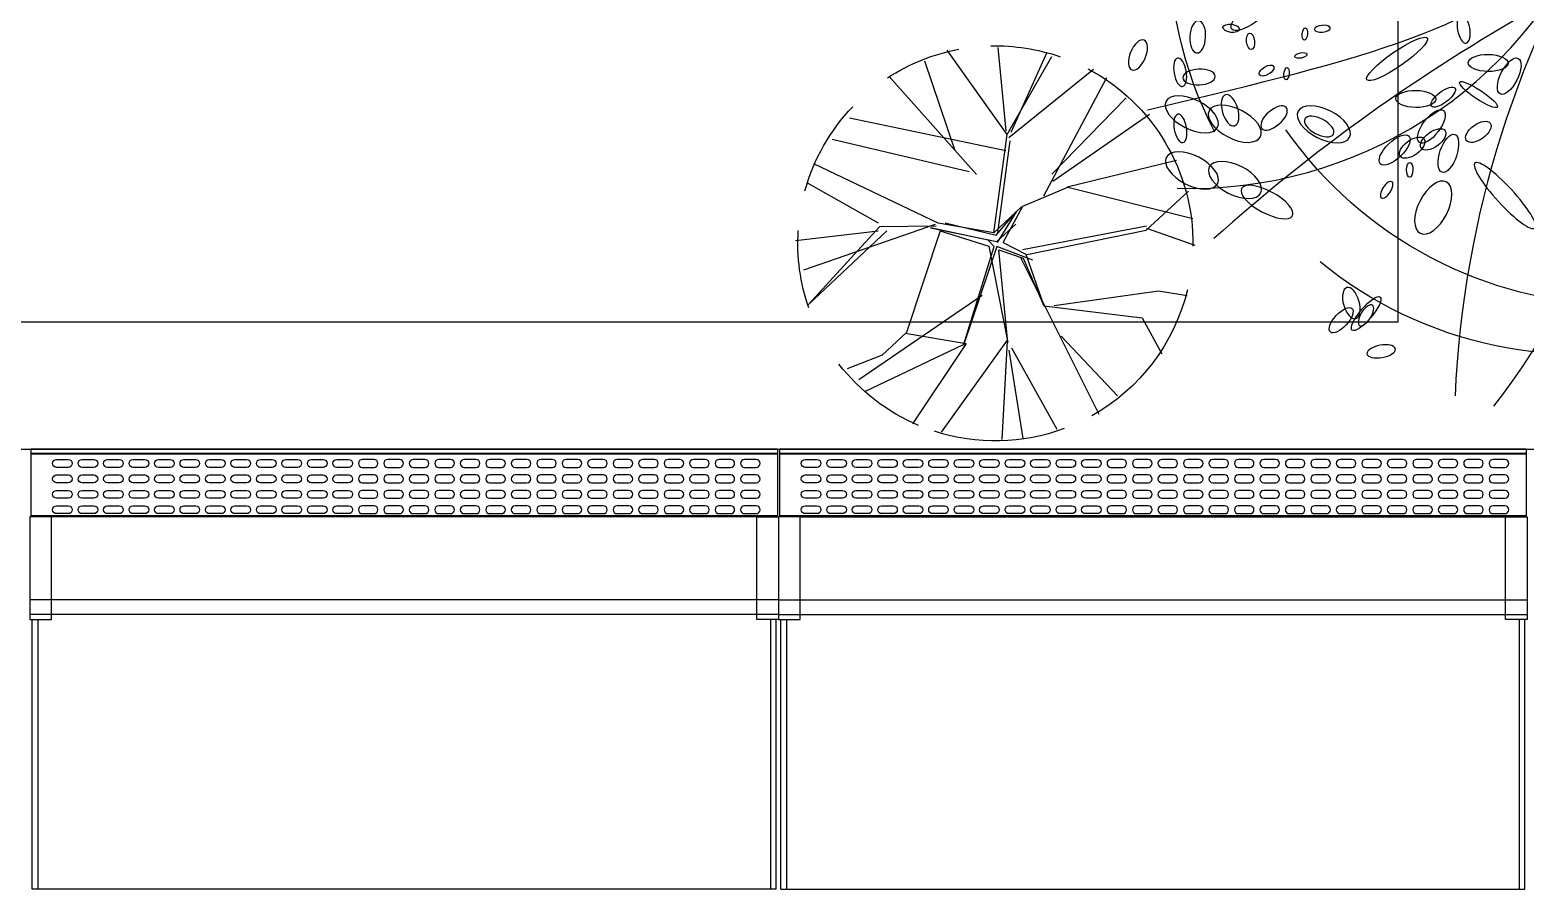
# Model space of a CAD drawing. Extents: x -284868 to 304789, y -137694 to 137894.
# Drawn here: x 89650 to 93465, y -35443 to -33251 of the extents above; entities that cross this region are included whole.
import ezdxf

# ---------------------------------------------------------------- set-up
doc = ezdxf.new("R2010")
doc.units = 0
doc.layers.get('0').update_dxf_attribs({"linetype": 'CONTINUOUS'})
for name, color, linetype in [('0-窗', 11, 'CONTINUOUS'), ('F-地漏', 8, 'CONTINUOUS'), ('P-平面植物', 251, 'CONTINUOUS'), ('WIRE-照明', 130, 'CONTINUOUS')]:
    doc.layers.add(name, color=color, linetype=linetype)

# ---------------------------------------------------------------- blocks, each defined once
blk = doc.blocks.new('A$C3B8026B3')
for p, q in [((35034.99392336607, 949.5164365172385), (33234.99661999941, 949.5164365172385)), ((35144.9939211607, 949.5164365172385), (36944.99122452736, 949.5164365172385))]:
    blk.add_line(p, q)
for points in [[(33179.9966211319, 687.9934305399656), (33234.99661999941, 687.9934305399656), (33234.99661999941, 949.5164365172385), (33179.9966211319, 949.5164365172385)], [(35089.99392229319, 687.9934305399656), (35034.99392336607, 687.9934305399656), (35034.99392336607, 949.5164365172385), (35089.99392229319, 949.5164365172385)], [(35089.99392229319, 687.9934305399656), (35144.9939211607, 687.9934305399656), (35144.9939211607, 949.5164365172385), (35089.99392229319, 949.5164365172385)], [(36999.99122339487, 687.9934305399656), (36944.99122452736, 687.9934305399656), (36944.99122452736, 949.5164365172385), (36999.99122339487, 949.5164365172385)]]:
    blk.add_lwpolyline(points, close=True)
for points in [[(35089.99392229319, 737.5164365172386), (33179.9966211319, 737.5164365172386)], [(35089.99392229319, 737.5164365172386), (36999.99122339487, 737.5164365172386)], [(35089.99392229319, 699.9964365214109), (33179.9966211319, 699.9964365214109)], [(35089.99392229319, 699.9964365214109), (36999.99122339487, 699.9964365214109)], [(35083.98419684172, -0.0037346482276917), (33185.98668259382, -0.0037346482276917)], [(35095.99634099007, -0.003573939204216), (36993.99385529757, -0.003573939204216)]]:
    blk.add_lwpolyline(points)
at = {"elevation": 2.4148758e-09}
for points in [[(33185.9863294363, -0.0037346482276917), (33185.98405069113, 687.9933465719223), (33200.48287475109, 687.9933433830737), (33200.48515349627, -0.0037346482276917)], [(35083.98476314545, -0.0037346482276917), (35083.98704189062, 687.9933465719223), (35069.48821783066, 687.9933433830737), (35069.48593908548, -0.0037346482276917)], [(35095.99577468634, -0.003573939204216), (35095.99349594116, 687.9935072809457), (35110.49232006073, 687.9935041069984), (35110.4945987463, -0.003573939204216)], [(36993.99420845509, -0.003573939204216), (36993.99648720026, 687.9935072809457), (36979.49766308069, 687.9935041069984), (36979.49538439512, -0.003573939204216)]]:
    blk.add_lwpolyline(points, dxfattribs=at)
blk = doc.blocks.new('A$C06C71976')
for p, q in [((-1904, 160.0959578445181, -2.4895721e-09), (0, 160.0959578441579)), ((-1904, 157.9627985393745, -2.4895721e-09), (0, 157.9627985390143))]:
    blk.add_line(p, q)
blk.add_lwpolyline([(-1904, 170.5020655137486), (0, 170.5020655133885), (0, -1.09139e-11), (-1904, 3.49246e-10)], close=True)
for points in [[(-1838.999994971382, 143.5970989039524), (-1808.999994971382, 143.5970989039524, -0.9999999999999998), (-1808.999994971382, 123.5970989039524), (-1839.0000049714, 123.5970989039524, -0.9999994999999556)], [(-1773.999994971382, 143.5970989039524), (-1743.999994971382, 143.5970989039524, -0.9999999999999998), (-1743.999994971382, 123.5970989039524), (-1774.0000049714, 123.5970989039524, -0.9999994999999556)], [(-1708.999994971382, 143.5970989039524), (-1678.999994971382, 143.5970989039524, -0.9999999999999998), (-1678.999994971382, 123.5970989039524), (-1709.0000049714, 123.5970989039524, -0.9999994999999556)], [(-1643.999994971382, 143.5970989039524), (-1613.999994971382, 143.5970989039524, -0.9999999999999998), (-1613.999994971382, 123.5970989039524), (-1644.0000049714, 123.5970989039524, -0.9999994999999556)], [(-1578.999994971382, 143.5970989039524), (-1548.999994971382, 143.5970989039524, -0.9999999999999998), (-1548.999994971382, 123.5970989039524), (-1579.0000049714, 123.5970989039524, -0.9999994999999556)], [(-1513.999994971382, 143.5970989039524), (-1483.999994971382, 143.5970989039524, -0.9999999999999998), (-1483.999994971382, 123.5970989039524), (-1514.0000049714, 123.5970989039524, -0.9999994999999556)], [(-1448.999994971382, 143.5970989039524), (-1418.999994971382, 143.5970989039524, -0.9999999999999998), (-1418.999994971382, 123.5970989039524), (-1449.0000049714, 123.5970989039524, -0.9999994999999556)], [(-1383.999994971382, 143.5970989039524), (-1353.999994971382, 143.5970989039524, -0.9999999999999998), (-1353.999994971382, 123.5970989039524), (-1384.0000049714, 123.5970989039524, -0.9999994999999556)], [(-1318.999994971382, 143.5970989039524), (-1288.999994971382, 143.5970989039524, -0.9999999999999998), (-1288.999994971382, 123.5970989039524), (-1319.0000049714, 123.5970989039524, -0.9999994999999556)], [(-1253.999994971382, 143.5970989039524), (-1223.999994971382, 143.5970989039524, -0.9999999999999998), (-1223.999994971382, 123.5970989039524), (-1254.0000049714, 123.5970989039524, -0.9999994999999556)], [(-1188.999994971382, 143.5970989039524), (-1158.999994971382, 143.5970989039524, -0.9999999999999998), (-1158.999994971382, 123.5970989039524), (-1189.0000049714, 123.5970989039524, -0.9999994999999556)], [(-1123.999994971382, 143.5970989039524), (-1093.999994971382, 143.5970989039524, -0.9999999999999998), (-1093.999994971382, 123.5970989039524), (-1124.0000049714, 123.5970989039524, -0.9999994999999556)], [(-1029.0000049714, 143.5970989039524), (-1059.0000049714, 143.5970989039524, 0.9999999999999998), (-1059.0000049714, 123.5970989039524), (-1028.999994971382, 123.5970989039524, 0.9999994999999556)], [(-964.0000049713998, 143.5970989039524), (-994.0000049713999, 143.5970989039524, 0.9999999999999998), (-994.0000049713999, 123.5970989039524), (-963.999994971382, 123.5970989039524, 0.9999994999999556)], [(-899.0000049713998, 143.5970989039524), (-929.0000049713999, 143.5970989039524, 0.9999999999999998), (-929.0000049713999, 123.5970989039524), (-898.9999949713819, 123.5970989039524, 0.9999994999999556)], [(-834.0000049713999, 143.5970989039524), (-864.0000049713998, 143.5970989039524, 0.9999999999999998), (-864.0000049713998, 123.5970989039524), (-833.9999949713819, 123.5970989039524, 0.9999994999999556)], [(-769.0000049713999, 143.5970989039524), (-799.0000049713999, 143.5970989039524, 0.9999999999999998), (-799.0000049713999, 123.5970989039524), (-768.9999949713819, 123.5970989039524, 0.9999994999999556)], [(-704.0000049713999, 143.5970989039524), (-734.0000049713998, 143.5970989039524, 0.9999999999999998), (-734.0000049713998, 123.5970989039524), (-703.9999949713819, 123.5970989039524, 0.9999994999999556)], [(-639.0000049713998, 143.5970989039524), (-669.0000049713999, 143.5970989039524, 0.9999999999999998), (-669.0000049713999, 123.5970989039524), (-638.999994971382, 123.5970989039524, 0.9999994999999556)], [(-574.0000049713999, 143.5970989039524), (-604.0000049713999, 143.5970989039524, 0.9999999999999998), (-604.0000049713999, 123.5970989039524), (-573.9999949713819, 123.5970989039524, 0.9999994999999556)], [(-509.0000049713998, 143.5970989039524), (-539.0000049713998, 143.5970989039524, 0.9999999999999998), (-539.0000049713998, 123.5970989039524), (-508.999994971382, 123.5970989039524, 0.9999994999999556)], [(-444.0000049713999, 143.5970989039524), (-474.0000049713999, 143.5970989039524, 0.9999999999999998), (-474.0000049713999, 123.5970989039524), (-443.9999949713819, 123.5970989039524, 0.9999994999999556)], [(-379.0000049713999, 143.5970989039524), (-409.0000049713998, 143.5970989039524, 0.9999999999999998), (-409.0000049713998, 123.5970989039524), (-378.999994971382, 123.5970989039524, 0.9999994999999556)], [(-314.0000049713999, 143.5970989039524), (-344.0000049713999, 143.5970989039524, 0.9999999999999998), (-344.0000049713999, 123.5970989039524), (-313.999994971382, 123.5970989039524, 0.9999994999999556)], [(-249.0000049713999, 143.5970989039524), (-279.0000049713999, 143.5970989039524, 0.9999999999999998), (-279.0000049713999, 123.5970989039524), (-248.999994971382, 123.5970989039524, 0.9999994999999556)], [(-184.0000049713999, 143.5970989039524), (-214.0000049713999, 143.5970989039524, 0.9999999999999998), (-214.0000049713999, 123.5970989039524), (-183.999994971382, 123.5970989039524, 0.9999994999999556)], [(-119.0000049713999, 143.5970989039524), (-149.0000049713999, 143.5970989039524, 0.9999999999999998), (-149.0000049713999, 123.5970989039524), (-118.9999949713819, 123.5970989039524, 0.9999994999999556)], [(-54.0000049713999, 143.5970989039524), (-84.00000497139989, 143.5970989039524, 0.9999999999999998), (-84.00000497139989, 123.5970989039524), (-53.99999497138196, 123.5970989039524, 0.9999994999999556)], [(-1838.999994971382, 104.2313992688905), (-1808.999994971382, 104.2313992688905, -0.9999999999999998), (-1808.999994971382, 84.23139926889053), (-1839.0000049714, 84.23139926889053, -0.9999994999999556)], [(-1773.999994971382, 104.2313992688905), (-1743.999994971382, 104.2313992688905, -0.9999999999999998), (-1743.999994971382, 84.23139926889053), (-1774.0000049714, 84.23139926889053, -0.9999994999999556)], [(-1708.999994971382, 104.2313992688905), (-1678.999994971382, 104.2313992688905, -0.9999999999999998), (-1678.999994971382, 84.23139926889053), (-1709.0000049714, 84.23139926889053, -0.9999994999999556)], [(-1643.999994971382, 104.2313992688905), (-1613.999994971382, 104.2313992688905, -0.9999999999999998), (-1613.999994971382, 84.23139926889053), (-1644.0000049714, 84.23139926889053, -0.9999994999999556)], [(-1578.999994971382, 104.2313992688905), (-1548.999994971382, 104.2313992688905, -0.9999999999999998), (-1548.999994971382, 84.23139926889053), (-1579.0000049714, 84.23139926889053, -0.9999994999999556)], [(-1513.999994971382, 104.2313992688905), (-1483.999994971382, 104.2313992688905, -0.9999999999999998), (-1483.999994971382, 84.23139926889053), (-1514.0000049714, 84.23139926889053, -0.9999994999999556)], [(-1448.999994971382, 104.2313992688905), (-1418.999994971382, 104.2313992688905, -0.9999999999999998), (-1418.999994971382, 84.23139926889053), (-1449.0000049714, 84.23139926889053, -0.9999994999999556)], [(-1383.999994971382, 104.2313992688905), (-1353.999994971382, 104.2313992688905, -0.9999999999999998), (-1353.999994971382, 84.23139926889053), (-1384.0000049714, 84.23139926889053, -0.9999994999999556)], [(-1318.999994971382, 104.2313992688905), (-1288.999994971382, 104.2313992688905, -0.9999999999999998), (-1288.999994971382, 84.23139926889053), (-1319.0000049714, 84.23139926889053, -0.9999994999999556)], [(-1253.999994971382, 104.2313992688905), (-1223.999994971382, 104.2313992688905, -0.9999999999999998), (-1223.999994971382, 84.23139926889053), (-1254.0000049714, 84.23139926889053, -0.9999994999999556)], [(-1188.999994971382, 104.2313992688905), (-1158.999994971382, 104.2313992688905, -0.9999999999999998), (-1158.999994971382, 84.23139926889053), (-1189.0000049714, 84.23139926889053, -0.9999994999999556)], [(-1123.999994971382, 104.2313992688905), (-1093.999994971382, 104.2313992688905, -0.9999999999999998), (-1093.999994971382, 84.23139926889053), (-1124.0000049714, 84.23139926889053, -0.9999994999999556)], [(-1029.0000049714, 104.2313992688905), (-1059.0000049714, 104.2313992688905, 0.9999999999999998), (-1059.0000049714, 84.23139926889053), (-1028.999994971382, 84.23139926889053, 0.9999994999999556)], [(-964.0000049713998, 104.2313992688905), (-994.0000049713999, 104.2313992688905, 0.9999999999999998), (-994.0000049713999, 84.23139926889053), (-963.999994971382, 84.23139926889053, 0.9999994999999556)], [(-899.0000049713998, 104.2313992688905), (-929.0000049713999, 104.2313992688905, 0.9999999999999998), (-929.0000049713999, 84.23139926889053), (-898.9999949713819, 84.23139926889053, 0.9999994999999556)], [(-834.0000049713999, 104.2313992688905), (-864.0000049713998, 104.2313992688905, 0.9999999999999998), (-864.0000049713998, 84.23139926889053), (-833.9999949713819, 84.23139926889053, 0.9999994999999556)], [(-769.0000049713999, 104.2313992688905), (-799.0000049713999, 104.2313992688905, 0.9999999999999998), (-799.0000049713999, 84.23139926889053), (-768.9999949713819, 84.23139926889053, 0.9999994999999556)], [(-704.0000049713999, 104.2313992688905), (-734.0000049713998, 104.2313992688905, 0.9999999999999998), (-734.0000049713998, 84.23139926889053), (-703.9999949713819, 84.23139926889053, 0.9999994999999556)], [(-639.0000049713998, 104.2313992688905), (-669.0000049713999, 104.2313992688905, 0.9999999999999998), (-669.0000049713999, 84.23139926889053), (-638.999994971382, 84.23139926889053, 0.9999994999999556)], [(-574.0000049713999, 104.2313992688905), (-604.0000049713999, 104.2313992688905, 0.9999999999999998), (-604.0000049713999, 84.23139926889053), (-573.9999949713819, 84.23139926889053, 0.9999994999999556)], [(-509.0000049713998, 104.2313992688905), (-539.0000049713998, 104.2313992688905, 0.9999999999999998), (-539.0000049713998, 84.23139926889053), (-508.999994971382, 84.23139926889053, 0.9999994999999556)], [(-444.0000049713999, 104.2313992688905), (-474.0000049713999, 104.2313992688905, 0.9999999999999998), (-474.0000049713999, 84.23139926889053), (-443.9999949713819, 84.23139926889053, 0.9999994999999556)], [(-379.0000049713999, 104.2313992688905), (-409.0000049713998, 104.2313992688905, 0.9999999999999998), (-409.0000049713998, 84.23139926889053), (-378.999994971382, 84.23139926889053, 0.9999994999999556)], [(-314.0000049713999, 104.2313992688905), (-344.0000049713999, 104.2313992688905, 0.9999999999999998), (-344.0000049713999, 84.23139926889053), (-313.999994971382, 84.23139926889053, 0.9999994999999556)], [(-249.0000049713999, 104.2313992688905), (-279.0000049713999, 104.2313992688905, 0.9999999999999998), (-279.0000049713999, 84.23139926889053), (-248.999994971382, 84.23139926889053, 0.9999994999999556)], [(-184.0000049713999, 104.2313992688905), (-214.0000049713999, 104.2313992688905, 0.9999999999999998), (-214.0000049713999, 84.23139926889053), (-183.999994971382, 84.23139926889053, 0.9999994999999556)], [(-119.0000049713999, 104.2313992688905), (-149.0000049713999, 104.2313992688905, 0.9999999999999998), (-149.0000049713999, 84.23139926889053), (-118.9999949713819, 84.23139926889053, 0.9999994999999556)], [(-54.0000049713999, 104.2313992688905), (-84.00000497139989, 104.2313992688905, 0.9999999999999998), (-84.00000497139989, 84.23139926889053), (-53.99999497138196, 84.23139926889053, 0.9999994999999556)], [(-1838.999994971382, 64.86569963379952), (-1808.999994971382, 64.86569963379952, -0.9999999999999998), (-1808.999994971382, 44.86569963379952), (-1839.0000049714, 44.86569963379952, -0.9999994999999556)], [(-1773.999994971382, 64.86569963379952), (-1743.999994971382, 64.86569963379952, -0.9999999999999998), (-1743.999994971382, 44.86569963379952), (-1774.0000049714, 44.86569963379952, -0.9999994999999556)], [(-1708.999994971382, 64.86569963379952), (-1678.999994971382, 64.86569963379952, -0.9999999999999998), (-1678.999994971382, 44.86569963379952), (-1709.0000049714, 44.86569963379952, -0.9999994999999556)], [(-1643.999994971382, 64.86569963379952), (-1613.999994971382, 64.86569963379952, -0.9999999999999998), (-1613.999994971382, 44.86569963379952), (-1644.0000049714, 44.86569963379952, -0.9999994999999556)], [(-1578.999994971382, 64.86569963379952), (-1548.999994971382, 64.86569963379952, -0.9999999999999998), (-1548.999994971382, 44.86569963379952), (-1579.0000049714, 44.86569963379952, -0.9999994999999556)], [(-1513.999994971382, 64.86569963379952), (-1483.999994971382, 64.86569963379952, -0.9999999999999998), (-1483.999994971382, 44.86569963379952), (-1514.0000049714, 44.86569963379952, -0.9999994999999556)], [(-1448.999994971382, 64.86569963379952), (-1418.999994971382, 64.86569963379952, -0.9999999999999998), (-1418.999994971382, 44.86569963379952), (-1449.0000049714, 44.86569963379952, -0.9999994999999556)], [(-1383.999994971382, 64.86569963379952), (-1353.999994971382, 64.86569963379952, -0.9999999999999998), (-1353.999994971382, 44.86569963379952), (-1384.0000049714, 44.86569963379952, -0.9999994999999556)], [(-1318.999994971382, 64.86569963379952), (-1288.999994971382, 64.86569963379952, -0.9999999999999998), (-1288.999994971382, 44.86569963379952), (-1319.0000049714, 44.86569963379952, -0.9999994999999556)], [(-1253.999994971382, 64.86569963379952), (-1223.999994971382, 64.86569963379952, -0.9999999999999998), (-1223.999994971382, 44.86569963379952), (-1254.0000049714, 44.86569963379952, -0.9999994999999556)], [(-1188.999994971382, 64.86569963379952), (-1158.999994971382, 64.86569963379952, -0.9999999999999998), (-1158.999994971382, 44.86569963379952), (-1189.0000049714, 44.86569963379952, -0.9999994999999556)], [(-1123.999994971382, 64.86569963379952), (-1093.999994971382, 64.86569963379952, -0.9999999999999998), (-1093.999994971382, 44.86569963379952), (-1124.0000049714, 44.86569963379952, -0.9999994999999556)], [(-1029.0000049714, 64.86569963379952), (-1059.0000049714, 64.86569963379952, 0.9999999999999998), (-1059.0000049714, 44.86569963379952), (-1028.999994971382, 44.86569963379952, 0.9999994999999556)], [(-964.0000049713998, 64.86569963379952), (-994.0000049713999, 64.86569963379952, 0.9999999999999998), (-994.0000049713999, 44.86569963379952), (-963.999994971382, 44.86569963379952, 0.9999994999999556)], [(-899.0000049713998, 64.86569963379952), (-929.0000049713999, 64.86569963379952, 0.9999999999999998), (-929.0000049713999, 44.86569963379952), (-898.9999949713819, 44.86569963379952, 0.9999994999999556)], [(-834.0000049713999, 64.86569963379952), (-864.0000049713998, 64.86569963379952, 0.9999999999999998), (-864.0000049713998, 44.86569963379952), (-833.9999949713819, 44.86569963379952, 0.9999994999999556)], [(-769.0000049713999, 64.86569963379952), (-799.0000049713999, 64.86569963379952, 0.9999999999999998), (-799.0000049713999, 44.86569963379952), (-768.9999949713819, 44.86569963379952, 0.9999994999999556)], [(-704.0000049713999, 64.86569963379952), (-734.0000049713998, 64.86569963379952, 0.9999999999999998), (-734.0000049713998, 44.86569963379952), (-703.9999949713819, 44.86569963379952, 0.9999994999999556)], [(-639.0000049713998, 64.86569963379952), (-669.0000049713999, 64.86569963379952, 0.9999999999999998), (-669.0000049713999, 44.86569963379952), (-638.999994971382, 44.86569963379952, 0.9999994999999556)], [(-574.0000049713999, 64.86569963379952), (-604.0000049713999, 64.86569963379952, 0.9999999999999998), (-604.0000049713999, 44.86569963379952), (-573.9999949713819, 44.86569963379952, 0.9999994999999556)], [(-509.0000049713998, 64.86569963379952), (-539.0000049713998, 64.86569963379952, 0.9999999999999998), (-539.0000049713998, 44.86569963379952), (-508.999994971382, 44.86569963379952, 0.9999994999999556)], [(-444.0000049713999, 64.86569963379952), (-474.0000049713999, 64.86569963379952, 0.9999999999999998), (-474.0000049713999, 44.86569963379952), (-443.9999949713819, 44.86569963379952, 0.9999994999999556)], [(-379.0000049713999, 64.86569963379952), (-409.0000049713998, 64.86569963379952, 0.9999999999999998), (-409.0000049713998, 44.86569963379952), (-378.999994971382, 44.86569963379952, 0.9999994999999556)], [(-314.0000049713999, 64.86569963379952), (-344.0000049713999, 64.86569963379952, 0.9999999999999998), (-344.0000049713999, 44.86569963379952), (-313.999994971382, 44.86569963379952, 0.9999994999999556)], [(-249.0000049713999, 64.86569963379952), (-279.0000049713999, 64.86569963379952, 0.9999999999999998), (-279.0000049713999, 44.86569963379952), (-248.999994971382, 44.86569963379952, 0.9999994999999556)], [(-184.0000049713999, 64.86569963379952), (-214.0000049713999, 64.86569963379952, 0.9999999999999998), (-214.0000049713999, 44.86569963379952), (-183.999994971382, 44.86569963379952, 0.9999994999999556)], [(-119.0000049713999, 64.86569963379952), (-149.0000049713999, 64.86569963379952, 0.9999999999999998), (-149.0000049713999, 44.86569963379952), (-118.9999949713819, 44.86569963379952, 0.9999994999999556)], [(-54.0000049713999, 64.86569963379952), (-84.00000497139989, 64.86569963379952, 0.9999999999999998), (-84.00000497139989, 44.86569963379952), (-53.99999497138196, 44.86569963379952, 0.9999994999999556)], [(-1838.999994971382, 25.49999999873762), (-1808.999994971382, 25.49999999873762, -0.9999999999999998), (-1808.999994971382, 5.499999998737621), (-1839.0000049714, 5.499999998737621, -0.9999994999999556)], [(-1773.999994971382, 25.49999999873762), (-1743.999994971382, 25.49999999873762, -0.9999999999999998), (-1743.999994971382, 5.499999998737621), (-1774.0000049714, 5.499999998737621, -0.9999994999999556)], [(-1708.999994971382, 25.49999999873762), (-1678.999994971382, 25.49999999873762, -0.9999999999999998), (-1678.999994971382, 5.499999998737621), (-1709.0000049714, 5.499999998737621, -0.9999994999999556)], [(-1643.999994971382, 25.49999999873762), (-1613.999994971382, 25.49999999873762, -0.9999999999999998), (-1613.999994971382, 5.499999998737621), (-1644.0000049714, 5.499999998737621, -0.9999994999999556)], [(-1578.999994971382, 25.49999999873762), (-1548.999994971382, 25.49999999873762, -0.9999999999999998), (-1548.999994971382, 5.499999998737621), (-1579.0000049714, 5.499999998737621, -0.9999994999999556)], [(-1513.999994971382, 25.49999999873762), (-1483.999994971382, 25.49999999873762, -0.9999999999999998), (-1483.999994971382, 5.499999998737621), (-1514.0000049714, 5.499999998737621, -0.9999994999999556)], [(-1448.999994971382, 25.49999999873762), (-1418.999994971382, 25.49999999873762, -0.9999999999999998), (-1418.999994971382, 5.499999998737621), (-1449.0000049714, 5.499999998737621, -0.9999994999999556)], [(-1383.999994971382, 25.49999999873762), (-1353.999994971382, 25.49999999873762, -0.9999999999999998), (-1353.999994971382, 5.499999998737621), (-1384.0000049714, 5.499999998737621, -0.9999994999999556)], [(-1318.999994971382, 25.49999999873762), (-1288.999994971382, 25.49999999873762, -0.9999999999999998), (-1288.999994971382, 5.499999998737621), (-1319.0000049714, 5.499999998737621, -0.9999994999999556)], [(-1253.999994971382, 25.49999999873762), (-1223.999994971382, 25.49999999873762, -0.9999999999999998), (-1223.999994971382, 5.499999998737621), (-1254.0000049714, 5.499999998737621, -0.9999994999999556)], [(-1188.999994971382, 25.49999999873762), (-1158.999994971382, 25.49999999873762, -0.9999999999999998), (-1158.999994971382, 5.499999998737621), (-1189.0000049714, 5.499999998737621, -0.9999994999999556)], [(-1123.999994971382, 25.49999999873762), (-1093.999994971382, 25.49999999873762, -0.9999999999999998), (-1093.999994971382, 5.499999998737621), (-1124.0000049714, 5.499999998737621, -0.9999994999999556)], [(-1029.0000049714, 25.49999999873762), (-1059.0000049714, 25.49999999873762, 0.9999999999999998), (-1059.0000049714, 5.499999998737621), (-1028.999994971382, 5.499999998737621, 0.9999994999999556)], [(-964.0000049713998, 25.49999999873762), (-994.0000049713999, 25.49999999873762, 0.9999999999999998), (-994.0000049713999, 5.499999998737621), (-963.999994971382, 5.499999998737621, 0.9999994999999556)], [(-899.0000049713998, 25.49999999873762), (-929.0000049713999, 25.49999999873762, 0.9999999999999998), (-929.0000049713999, 5.499999998737621), (-898.9999949713819, 5.499999998737621, 0.9999994999999556)], [(-834.0000049713999, 25.49999999873762), (-864.0000049713998, 25.49999999873762, 0.9999999999999998), (-864.0000049713998, 5.499999998737621), (-833.9999949713819, 5.499999998737621, 0.9999994999999556)], [(-769.0000049713999, 25.49999999873762), (-799.0000049713999, 25.49999999873762, 0.9999999999999998), (-799.0000049713999, 5.499999998737621), (-768.9999949713819, 5.499999998737621, 0.9999994999999556)], [(-704.0000049713999, 25.49999999873762), (-734.0000049713998, 25.49999999873762, 0.9999999999999998), (-734.0000049713998, 5.499999998737621), (-703.9999949713819, 5.499999998737621, 0.9999994999999556)], [(-639.0000049713998, 25.49999999873762), (-669.0000049713999, 25.49999999873762, 0.9999999999999998), (-669.0000049713999, 5.499999998737621), (-638.999994971382, 5.499999998737621, 0.9999994999999556)], [(-574.0000049713999, 25.49999999873762), (-604.0000049713999, 25.49999999873762, 0.9999999999999998), (-604.0000049713999, 5.499999998737621), (-573.9999949713819, 5.499999998737621, 0.9999994999999556)], [(-509.0000049713998, 25.49999999873762), (-539.0000049713998, 25.49999999873762, 0.9999999999999998), (-539.0000049713998, 5.499999998737621), (-508.999994971382, 5.499999998737621, 0.9999994999999556)], [(-444.0000049713999, 25.49999999873762), (-474.0000049713999, 25.49999999873762, 0.9999999999999998), (-474.0000049713999, 5.499999998737621), (-443.9999949713819, 5.499999998737621, 0.9999994999999556)], [(-379.0000049713999, 25.49999999873762), (-409.0000049713998, 25.49999999873762, 0.9999999999999998), (-409.0000049713998, 5.499999998737621), (-378.999994971382, 5.499999998737621, 0.9999994999999556)], [(-314.0000049713999, 25.49999999873762), (-344.0000049713999, 25.49999999873762, 0.9999999999999998), (-344.0000049713999, 5.499999998737621), (-313.999994971382, 5.499999998737621, 0.9999994999999556)], [(-249.0000049713999, 25.49999999873762), (-279.0000049713999, 25.49999999873762, 0.9999999999999998), (-279.0000049713999, 5.499999998737621), (-248.999994971382, 5.499999998737621, 0.9999994999999556)], [(-184.0000049713999, 25.49999999873762), (-214.0000049713999, 25.49999999873762, 0.9999999999999998), (-214.0000049713999, 5.499999998737621), (-183.999994971382, 5.499999998737621, 0.9999994999999556)], [(-119.0000049713999, 25.49999999873762), (-149.0000049713999, 25.49999999873762, 0.9999999999999998), (-149.0000049713999, 5.499999998737621), (-118.9999949713819, 5.499999998737621, 0.9999994999999556)], [(-54.0000049713999, 25.49999999873762), (-84.00000497139989, 25.49999999873762, 0.9999999999999998), (-84.00000497139989, 5.499999998737621), (-53.99999497138196, 5.499999998737621, 0.9999994999999556)]]:
    blk.add_lwpolyline(points, format="xyb", close=True)
blk = doc.blocks.new('A$C678165FB')
blk.add_lwpolyline([(-10299.99998641014, -530.4804483503103), (530.4841237664223, -530.4804483503103), (530.4841237664223, 3800)])
for p in [(-2662.993177294731, -700.4795516580343), (-752.9931772947311, -700.4795516580343)]:
    blk.add_blockref('A$C06C71976', p)
blk = doc.blocks.new('yld.studio@foxmail.com-15')
at = {"color": 251}
for centre, radius, start, end in [((67693.49801734788, -98017.4974432466), 760.0320720244188, 332.7090526881812, 30.69230001097853), ((67613.8345005922, -97926.43387875578), 760.0320720244199, 270.520140044647, 325.0743611971046), ((67693.49801734788, -98017.4974432466), 760.0320720244199, 254.6410193940934, 309.1952405357615)]:
    blk.add_arc(centre, radius, start, end, dxfattribs=at)
at = {"color": 251, "extrusion": (0, 0, -1)}
for centre, major_axis, ratio, start_param, end_param in [((69001.0561228306, -98232.51245515345), (-810.2129368520363, -1204.435073981831), 0.9999999999985734, 0.5090253085482855, 1.892272618784853), ((68414.19797730166, -97664.7546538035), (-459.2909967653266, -662.0432971209603), 0.9999999999986298, -0.6367668694476533, 0.5615886573510585), ((68209.20925617917, -98224.0253455456), (11.16590536364233, -2.38594272927165), 0.4287301248977073, 3.141592653579233, 9.42477796075882), ((68272.77047436382, -98251.97232891544), (13.05000011504172, -8.0666775326463), 0.4897085258282823, 3.141592653581759, 9.424777960761347), ((68007.67672951263, -98436.04041561983), (0.2143479860155089, -13.69989390356845), 0.428730124898591, 3.14159265358961, 9.424777960769196), ((68088.38367081364, -98702.19637173967), (25.96450565372357, -30.66381623427946), 0.2834094502935968, 3.141592653588432, 9.424777960768019)]:
    blk.add_ellipse(centre, major_axis=major_axis, ratio=ratio, start_param=start_param, end_param=end_param, dxfattribs=at)
at = {"color": 251, "extrusion": (0, 0, -0.9999999999999998)}
for centre, major_axis, ratio, start_param, end_param in [((66052.58780881367, -98935.9724246526), (-1046.415089019363, -1553.249988712732), 0.9999999999985728, 3.548561415507074, 4.075938461121738), ((68862.21262099524, -98087.0856014645), (-700.6189316955905, -1071.963089703785), 0.9999999999985435, 0.3305182153184452, 1.072389441179188), ((66155.45843808074, -101029.5404463347), (-1867.297273521895, -2738.874176013013), 0.9999999999985547, 3.05382869525998, 3.2749543027212), ((67880.11419182015, -98296.57774017093), (35.02664018053979, 23.23067309614695), 0.2000352210121054, 3.141592653599436, 9.424777960779021)]:
    blk.add_ellipse(centre, major_axis=major_axis, ratio=ratio, start_param=start_param, end_param=end_param, dxfattribs=at)
at = {"color": 251, "extrusion": (0, 0, -1)}
for centre, major_axis, ratio in [((68302.82831943268, -98149.69174241734), (34.76667162304654, -25.24917748502776), 0.3684240630328629), ((68031.04600900155, -98230.57106810733), (56.00862465178076, -38.71839996348963), 0.2000352210122493), ((68201.9454899847, -98184.22529334773), (1.26909307289479, -11.347227329624), 0.4287301248983474), ((68302.55817260616, -98197.96811945707), (-1.738756674986748, -15.24304807592726), 0.4897085258244636), ((68338.39103980642, -98173.79627359979), (15.22125290862548, 1.920221161937498), 0.4897085258277166), ((67823.4019786194, -98262.44882833323), (16.74475758832095, -32.98767861695799), 0.428730124898813), ((67862.31387085328, -98238.00967921194), (36.98971353966033, 0.5787395623857541), 0.4287301248992491), ((68235.79697893395, -98257.9232664294), (1.26909307289479, -11.347227329624), 0.4287301248983474), ((67945.70632624067, -98301.2234640132), (21.79749835780137, -16.63658549201856), 0.3815902049347796), ((67967.5890807039, -98355.44077318387), (22.23284220735104, -29.56813444585894), 0.4287301248999141), ((67880.68336765422, -98365.61945929576), (22.15131697488553, -16.0873189096201), 0.514981992586232), ((67936.10890189093, -98405.32192319253), (11.69654027752207, -35.09650684559984), 0.4287301248999883), ((67964.17770250188, -98379.49707012827), (22.15131697489766, -16.0873189096034), 0.5149819925851737), ((68003.0539260467, -98394.83148979484), (22.15131697492161, -16.08731890968116), 0.5149819925839497), ((68035.60923234839, -98399.20161746506), (26.57190415696534, -25.7392260314682), 0.4287301248993355), ((68134.6889805803, -98714.37141397304), (19.96810441897034, -21.84403964784892), 0.4287301248996202)]:
    blk.add_ellipse(centre, major_axis=major_axis, ratio=ratio, dxfattribs=at)
at = {"color": 251}
for centre, major_axis, ratio in [((67907.79424234806, -98174.9446723251), (-4.637998904404968, -26.31242754417301), 0.4287301248985219), ((68400.37438769382, -98189.57781910698), (1.509628360355791, -29.87858524900019), 0.4897085258254542), ((68433.00513686775, -98255.11824592845), (-4.63799890439413, -26.31242754414268), 0.4287301248990313), ((68398.04037242266, -98264.00472970231), (29.88607309305999, -1.353317901839149), 0.4897085258278017), ((68340.44709018013, -98325.54431075991), (-8.391794916263969, -28.71561617573653), 0.4897085258258022), ((68411.39459755225, -98333.03844740074), (47.6129792635539, 24.14357205026087), 0.5149819925837408), ((68166.7660429168, -98351.54374094232), (47.61297926352753, 24.1435720502543), 0.5149819925839964), ((68331.81076186616, -98350.57409846399), (47.61297926354595, 24.14357205028383), 0.514981992583957), ((68175.41468191333, -98355.71890714357), (26.38869717851736, 14.09416529948355), 0.489708525826376), ((68432.59780754405, -98359.19394294819), (-4.637998904463883, -26.31242754416262), 0.4287301248991159), ((68410.98726822878, -98437.11414442037), (47.6129792635176, 24.14357205033248), 0.514981992583741), ((67831.38080713595, -98483.51172263891), (55.53244177881281, 60.27750056775841), 0.2000352210120026), ((68331.40343254269, -98454.64979548397), (47.61297926360405, 24.14357205010342), 0.5149819925851117), ((67964.14202170237, -98505.90129140107), (24.1435720503191, -47.612979263491), 0.5149819925851434), ((68050.40862637036, -98472.94634063602), (9.507598379791165, -15.06235065707573), 0.4287301249011337), ((68272.10403104126, -98495.58955611254), (47.10112045997383, 25.31028412258332), 0.3815902049348974), ((68115.86173205823, -98682.70359750272), (-8.391794916263969, -28.71561617573653), 0.4897085258258022), ((68088.74735532375, -98705.33133068372), (11.88449797465674, -18.82793832139658), 0.428730124899513)]:
    blk.add_ellipse(centre, major_axis=major_axis, ratio=ratio, dxfattribs=at)
for centre, major_axis, ratio, start_param, end_param in [((68169.49999419924, -98174.60003945154), (14.73980723347534, -1.307630787786912), 0.4287301249000758, 3.141592653593969, 9.424777960773556), ((68511.21010995843, -98223.30566322403), (11.50718561260911, -27.61509575479186), 0.4897085258262763, 3.141592653588009, 9.424777960767596), ((68259.0237857604, -98339.90660819307), (22.63147968363368, -19.56591325741556), 0.4897085258267845, 3.141592653586386, 9.424777960765972), ((68060.56751671573, -98772.14038535202), (26.3124275441483, -4.637998904381175), 0.4287301249000441, 3.141592653587244, 9.42477796076683)]:
    blk.add_ellipse(centre, major_axis=major_axis, ratio=ratio, start_param=start_param, end_param=end_param, dxfattribs=at)
at = {"color": 251, "extrusion": (0, 0, -0.9999999999999998)}
blk.add_ellipse((67996.33749104594, -98304.62658704138), major_axis=(36.98971353964023, 0.5787395623301875), ratio=0.428730124898359, dxfattribs=at)
at = {"color": 251}
blk.add_open_spline([(68493.47584673017, -98324.77031488501), (68159.07189640799, -98245.94538221363), (67459.35794395627, -98081.01041317933), (68108.20419805218, -97730.17381261656), (68446.9569492801, -97547.00736459946)], degree=3, knots=[0, 0, 0, 0, 150.0941522878591, 314.060203045028, 314.060203045028, 314.060203045028, 314.060203045028], dxfattribs=at)
blk = doc.blocks.new('yld.studio@foxmail.com-2-220')
at = {"color": 251, "ltscale": 100}
for p, q in [((8501.13106465555, -109873.3939717448), (8409.55043077923, -109668.9564396669)), ((8511.098298466182, -109879.4520120817), (8664.264205356769, -109664.0736599684)), ((8513.935174945276, -109870.1278875482), (8534.086856130683, -109657.0888179536)), ((8510.071300336162, -109877.543287226), (8397.241989341797, -109679.8524219572)), ((8643.646424591134, -109920.896699367), (8721.37169470382, -109691.9582188761)), ((8417.588469811892, -110035.7031451156), (8256.902243287126, -109733.9136141407)), ((8507.380357278453, -109887.0663439946), (8290.809837820181, -109712.7511394582)), ((8589.84979918442, -109981.6393025578), (8812.064537615166, -109731.5270334428)), ((8397.213953086059, -109980.3736417438), (8208.122884003154, -109785.5334164749)), ((8394.896146682848, -109998.4002310842), (8148.511942124867, -109827.1494842065)), ((8515.149866159889, -109920.6828092841), (8913.489784074249, -109837.6295692205)), ((8535.090741687978, -110130.2657509951), (8503.439958203177, -109895.4444643039)), ((8545.080463436956, -110129.9712082236), (8511.098298466182, -109879.4520120817)), ((8608.474120332918, -109974.440932813), (8957.584479264275, -109892.1642898234)), ((8358.66966240853, -110012.5429162932), (8079.506968230532, -109944.3313683289)), ((8687.600472370688, -110105.4335132021), (9004.281895062479, -109954.1880793764)), ((8356.390848858282, -110013.6864172328), (8037.965133228397, -110093.7824800541)), ((8471.523320861743, -110062.0385618618), (8356.390848858282, -110013.6864172328)), ((8839.31030280242, -110105.5740148941), (9019.01692786999, -110003.9179573645)), ((8156.988658891409, -110123.6103178076), (8048.672832947691, -110023.5729717812)), ((8521.879685566239, -110154.8462148285), (8471.523320861743, -110062.0385618618)), ((8545.080463436956, -110129.9712082236), (8474.695959158824, -110063.5877040234)), ((8488.624687295756, -110076.4627191753), (8536.69572578161, -110154.4647457076)), ((8539.042974131007, -110135.622185656), (8488.624687295756, -110076.4627191753)), ((8155.674991188222, -110118.2540096896), (8032.289042400138, -110161.7339645319)), ((8472.341133958951, -110172.8429607276), (8155.557943534164, -110112.1476989887)), ((8461.198768158793, -110185.5683148288), (8156.988658891409, -110123.6103178076)), ((8538.04677229299, -110151.6978066819), (8489.436427211505, -110107.9735711782)), ((8707.051128167543, -110117.1065417335), (8538.04677229299, -110151.6978066819)), ((8669.580269144091, -110104.0829094219), (8539.042974131007, -110135.622185656)), ((8545.080463436956, -110129.9712082236), (8687.600472370688, -110105.4335132021)), ((8682.617432705765, -110125.0561464883), (8557.8069862735, -110163.732052529)), ((8559.478785337997, -110148.7417025042), (8707.051128167543, -110117.1065417335)), ((8682.617432705765, -110125.0561464883), (8768.316423488723, -110384.3917165255)), ((8692.782645724888, -110112.7259677436), (8836.87688089255, -110114.6384574738)), ((8694.641616318666, -110108.9188017872), (9030.827629675156, -110224.9642747733)), ((8818.24999620521, -110125.0809232486), (9019.029324174686, -110313.500731195)), ((9019.029324174686, -110313.500731195), (8836.87688089255, -110114.6384574738)), ((8840.755370601311, -110125.8763460317), (9051.598547176167, -110150.2387189108)), ((8445.905761772825, -110200.0228001132), (8538.058452411264, -110165.1244801676)), ((8521.879685566239, -110154.8462148285), (8463.329110122111, -110184.5666501958)), ((8557.8069862735, -110163.732052529), (8509.500436162634, -110409.955359578)), ((8538.058452411264, -110165.1244801676), (8622.455168838787, -110416.4584425529)), ((8544.712777876877, -110164.9470367774), (8559.478785337997, -110148.7417025042)), ((8622.455168838787, -110416.4584425529), (8544.712777876877, -110164.9470367774)), ((8477.06195964414, -110193.3140256365), (8277.623025664594, -110592.7074083973)), ((8463.329110122111, -110184.5666501958), (8417.748714489862, -110316.4088889136)), ((8470.529507935395, -110194.6309023557), (8417.748714489862, -110316.4088889136)), ((8532.405032682815, -110173.4445010566), (8470.529507935395, -110194.6309023557)), ((8509.500436162634, -110409.955359578), (8532.405032682815, -110173.4445010566)), ((8124.964738780517, -110277.7088560173), (8052.440181792073, -110289.4450988358)), ((8391.041020788425, -110315.4498517264), (8124.964738780517, -110277.7088560173)), ((8417.748714489862, -110316.4088889136), (8166.561178588716, -110346.4125282155)), ((8574.785487368295, -110289.8940446715), (8890.091167433304, -110505.1454133904)), ((8166.561178588716, -110346.4125282155), (8117.008257342794, -110438.8442234014)), ((8373.655882174557, -110393.6317603433), (8229.810389286837, -110545.7870197072)), ((8771.489061785804, -110385.940858687), (8615.921404705092, -110411.9026408211)), ((8768.316423488723, -110384.3917165255), (8830.543833206233, -110441.9616232228)), ((8499.9584001943, -110423.6809397702), (8384.724362951994, -110630.8584596972)), ((8507.06925096712, -110429.3314315192), (8471.476202753722, -110654.3583499099)), ((8511.359406756412, -110406.1481936216), (8525.187991881801, -110657.0105103891)), ((8511.396507138503, -110403.8092045828), (8679.755020749755, -110638.1854512367)), ((8615.921404705092, -110411.9026408211), (8752.824880628905, -110617.2857343438)), ((8622.266681299196, -110415.0009251443), (8875.219402682618, -110535.6027410421)), ((8830.543833206233, -110441.9616232228), (8919.512455966149, -110477.0774884284))]:
    blk.add_line(p, q, dxfattribs=at)
for start, end in [(88.67658133986582, 109.1318116116292), (56.90062685911031, 79.3687881605474), (117.8666870172972, 180.7636123873087), (15.42501862290858, 43.73878007651597), (340.9435276307679, 3.713910883964449), (193.5797499190198, 240.7292229219724), (292.8623900672601, 322.3566808994028), (249.5801205386944, 287.9772753454194)]:
    blk.add_arc((8541.35214387387, -110156.9102643787), 503.9999999926656, start, end, dxfattribs=at)

msp = doc.modelspace()

# ---------------------------------------------------------------- linework, layer by layer
at = {"layer": 'WIRE-照明'}
msp.add_lwpolyline([(84349.6825312353, -33995.81259219923), (93140.86591304047, -33995.81259219923), (93140.86591304047, -28199.04172474363), (94292.35973489944, -28199.04172474363)], dxfattribs=at)

# ---------------------------------------------------------------- block references
at = {"layer": '0-窗'}
msp.add_blockref('A$C3B8026B3', (56470.22878464241, -35442.6933175667), dxfattribs=at)
at = {"layer": 'F-地漏'}
msp.add_blockref('A$C678165FB', (94220.21601398964, -33790.06119838793), dxfattribs=at)
at = {"layer": 'P-平面植物', "xscale": -1.377219718655452, "yscale": 1.377219718655452, "zscale": 1.377219718655452}
msp.add_blockref('yld.studio@foxmail.com-15', (186832.0798482175, 101959.8110328619), dxfattribs=at)
at = {"layer": 'P-平面植物', "xscale": -1}
msp.add_blockref('yld.studio@foxmail.com-2-220', (100654.8276410738, 76361.25233288266), dxfattribs=at)

doc.saveas('drawing.dxf')
